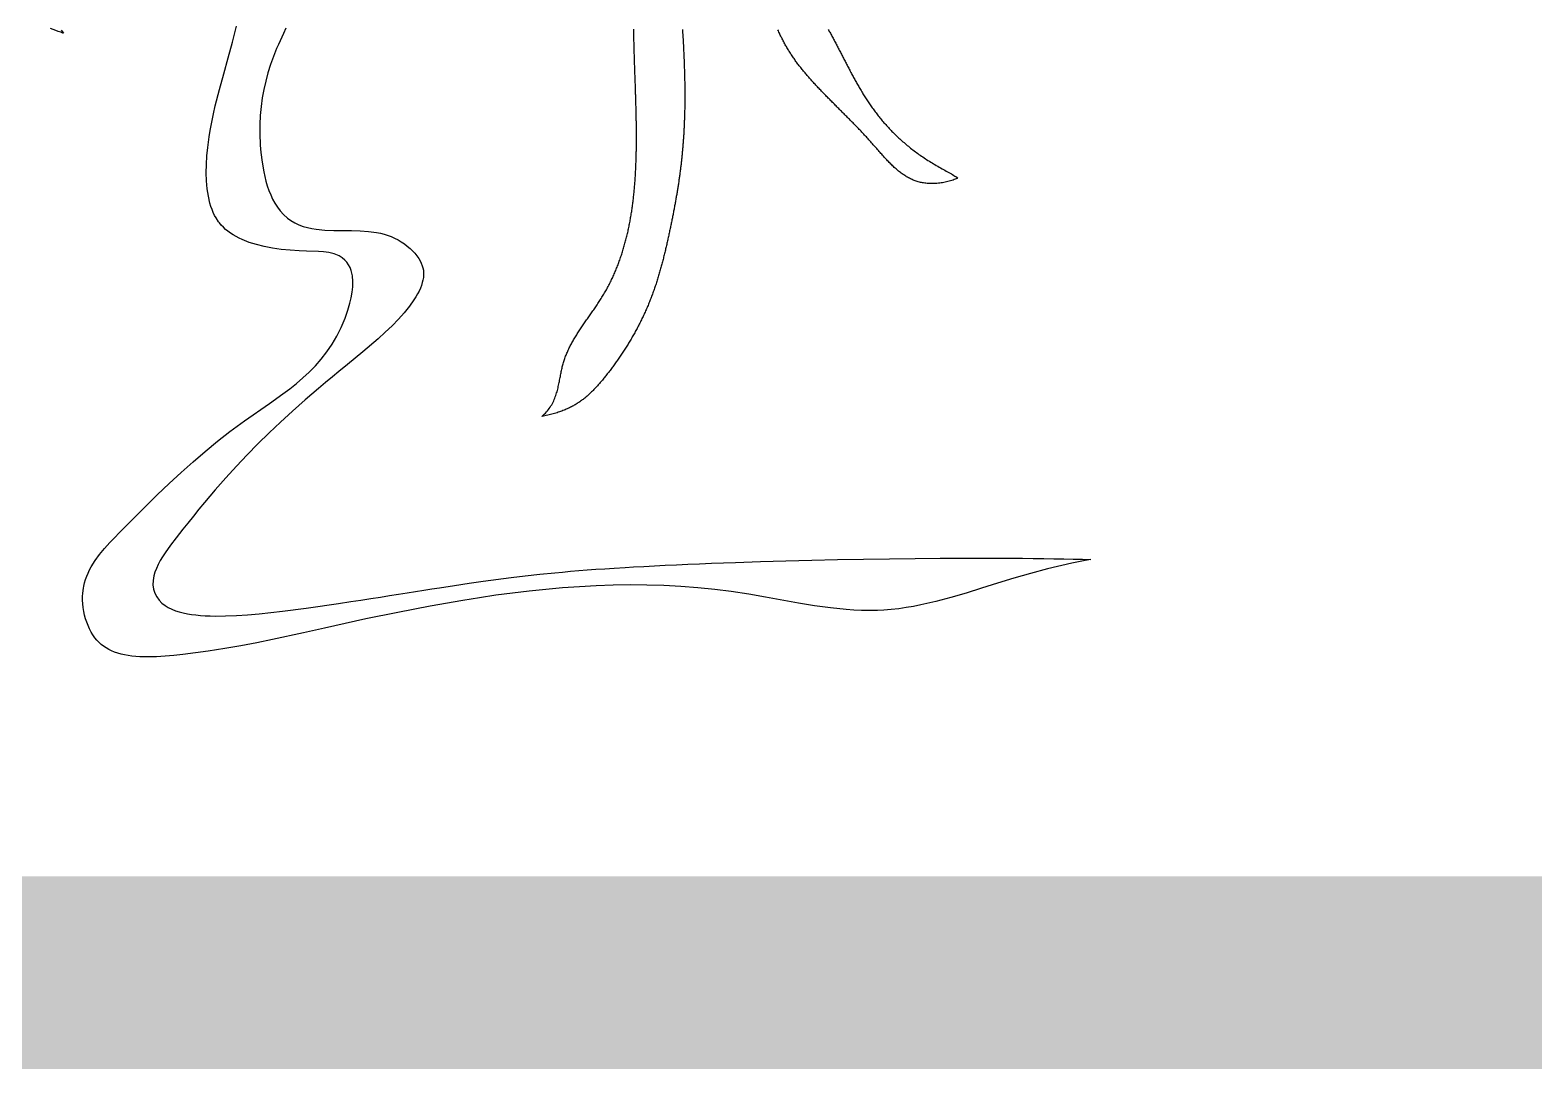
# Model space of a CAD drawing. Extents: x 4283 to 40403, y 1134 to 1764.
# Drawn here: x 4418.16 to 4423.68, y 1473.81 to 1477.62 of the extents above; entities that cross this region are included whole.
import ezdxf

# ---------------------------------------------------------------- set-up
doc = ezdxf.new("R2010")
doc.units = 0
doc.layers.add('PUB_TITLE', color=4, linetype='Continuous')
doc.layers.add('华泽绵阳图框', color=7, linetype='Continuous')

# ---------------------------------------------------------------- blocks, each defined once
blk = doc.blocks.new('fd')
for points in [[(-174553.34, -78989.16), (-174553.16, -78989.49), (-174552.97, -78989.82), (-174552.78, -78990.15), (-174552.6, -78990.48), (-174552.41, -78990.82), (-174552.23, -78991.15), (-174552.05, -78991.48), (-174551.87, -78991.82), (-174551.69, -78992.15), (-174551.51, -78992.49), (-174551.33, -78992.82), (-174551.15, -78993.16), (-174550.97, -78993.49), (-174550.8, -78993.83), (-174550.62, -78994.17), (-174550.44, -78994.51), (-174550.27, -78994.85), (-174550.09, -78995.18), (-174549.91, -78995.52), (-174549.74, -78995.86), (-174549.56, -78996.2), (-174549.39, -78996.54), (-174549.21, -78996.88), (-174549.04, -78997.23), (-174548.86, -78997.57), (-174548.69, -78997.91), (-174548.51, -78998.25), (-174548.34, -78998.59), (-174548.16, -78998.94), (-174547.98, -78999.28), (-174547.81, -78999.62), (-174547.63, -78999.97), (-174547.45, -79000.31), (-174547.28, -79000.65), (-174547.1, -79001), (-174546.92, -79001.34), (-174546.74, -79001.69), (-174546.56, -79002.03), (-174546.38, -79002.38), (-174546.2, -79002.72), (-174546.02, -79003.07), (-174545.84, -79003.41), (-174545.65, -79003.76), (-174545.47, -79004.1), (-174545.29, -79004.45), (-174545.1, -79004.8), (-174544.91, -79005.14), (-174544.72, -79005.49), (-174544.54, -79005.83), (-174544.34, -79006.18), (-174544.15, -79006.53), (-174543.96, -79006.87), (-174543.77, -79007.22), (-174543.57, -79007.56), (-174543.37, -79007.91), (-174543.18, -79008.26), (-174542.98, -79008.6), (-174542.77, -79008.95), (-174542.57, -79009.29), (-174542.37, -79009.64), (-174542.16, -79009.98), (-174541.95, -79010.33), (-174541.74, -79010.68), (-174541.53, -79011.02), (-174541.32, -79011.37), (-174541.1, -79011.71), (-174540.88, -79012.05), (-174540.66, -79012.4), (-174540.44, -79012.74), (-174540.22, -79013.09), (-174539.99, -79013.43), (-174539.76, -79013.77), (-174539.53, -79014.11), (-174539.3, -79014.46), (-174539.07, -79014.8), (-174538.83, -79015.14), (-174538.59, -79015.48), (-174538.35, -79015.82), (-174538.1, -79016.16), (-174537.85, -79016.5), (-174537.6, -79016.84), (-174537.35, -79017.18), (-174537.09, -79017.52), (-174536.84, -79017.86), (-174536.58, -79018.19), (-174536.31, -79018.53), (-174536.04, -79018.87), (-174535.77, -79019.2), (-174535.5, -79019.54), (-174535.23, -79019.87), (-174534.95, -79020.2), (-174534.66, -79020.54), (-174534.38, -79020.87), (-174534.09, -79021.2), (-174533.8, -79021.53), (-174533.5, -79021.86), (-174533.21, -79022.19), (-174532.9, -79022.52), (-174532.6, -79022.85), (-174532.29, -79023.18), (-174531.98, -79023.5), (-174531.66, -79023.83), (-174531.34, -79024.15), (-174531.02, -79024.48), (-174530.69, -79024.8), (-174530.36, -79025.12), (-174530.03, -79025.44), (-174529.69, -79025.76), (-174529.35, -79026.08), (-174529, -79026.4), (-174528.65, -79026.72), (-174528.3, -79027.03), (-174527.94, -79027.35), (-174527.58, -79027.66), (-174527.21, -79027.97), (-174526.84, -79028.29), (-174526.47, -79028.6), (-174526.09, -79028.91), (-174525.71, -79029.21), (-174525.32, -79029.52), (-174524.93, -79029.83), (-174524.53, -79030.13), (-174524.13, -79030.44), (-174523.73, -79030.74), (-174523.32, -79031.04), (-174522.91, -79031.34), (-174522.49, -79031.64), (-174522.07, -79031.94), (-174521.64, -79032.23), (-174521.21, -79032.53), (-174520.77, -79032.82), (-174520.33, -79033.12), (-174519.88, -79033.41), (-174519.43, -79033.7), (-174518.97, -79033.98), (-174518.51, -79034.27), (-174518.04, -79034.56), (-174517.57, -79034.84), (-174517.09, -79035.12), (-174516.61, -79035.41), (-174516.13, -79035.69), (-174515.64, -79035.96), (-174515.14, -79036.24), (-174514.66, -79036.51), (-174514.17, -79036.78), (-174513.69, -79037.04), (-174513.22, -79037.3), (-174512.76, -79037.56), (-174512.31, -79037.81), (-174511.87, -79038.06), (-174511.45, -79038.3), (-174511.05, -79038.54), (-174510.67, -79038.78), (-174510.31, -79039), (-174509.98, -79039.22), (-174509.68, -79039.43), (-174509.41, -79039.63), (-174509.55, -79039.79), (-174509.85, -79039.93), (-174510.19, -79040.08), (-174510.55, -79040.22), (-174510.93, -79040.36), (-174511.33, -79040.5), (-174511.76, -79040.63), (-174512.19, -79040.75), (-174512.64, -79040.87), (-174513.1, -79040.98), (-174513.57, -79041.09), (-174514.04, -79041.18), (-174514.51, -79041.27), (-174514.98, -79041.35), (-174515.45, -79041.41), (-174515.91, -79041.47), (-174516.37, -79041.51), (-174516.82, -79041.55), (-174517.26, -79041.57), (-174517.69, -79041.59), (-174518.12, -79041.59), (-174518.53, -79041.59), (-174518.94, -79041.58), (-174519.35, -79041.55), (-174519.74, -79041.52), (-174520.14, -79041.48), (-174520.52, -79041.43), (-174520.9, -79041.37), (-174521.27, -79041.31), (-174521.64, -79041.23), (-174522, -79041.15), (-174522.36, -79041.06), (-174522.72, -79040.97), (-174523.06, -79040.86), (-174523.41, -79040.75), (-174523.75, -79040.63), (-174524.09, -79040.5), (-174524.42, -79040.37), (-174524.75, -79040.22), (-174525.08, -79040.08), (-174525.4, -79039.92), (-174525.73, -79039.76), (-174526.05, -79039.59), (-174526.36, -79039.41), (-174526.68, -79039.23), (-174526.99, -79039.04), (-174527.3, -79038.85), (-174527.6, -79038.65), (-174527.91, -79038.44), (-174528.21, -79038.23), (-174528.51, -79038.01), (-174528.82, -79037.78), (-174529.11, -79037.55), (-174529.41, -79037.31), (-174529.71, -79037.07), (-174530, -79036.82), (-174530.29, -79036.57), (-174530.59, -79036.31), (-174530.88, -79036.05), (-174531.17, -79035.78), (-174531.45, -79035.51), (-174531.74, -79035.23), (-174532.03, -79034.95), (-174532.32, -79034.67), (-174532.6, -79034.38), (-174532.89, -79034.08), (-174533.17, -79033.79), (-174533.45, -79033.49), (-174533.74, -79033.18), (-174534.02, -79032.88), (-174534.3, -79032.57), (-174534.59, -79032.26), (-174534.87, -79031.94), (-174535.15, -79031.62), (-174535.44, -79031.3), (-174535.72, -79030.98), (-174536.01, -79030.66), (-174536.29, -79030.33), (-174536.58, -79030.01), (-174536.86, -79029.68), (-174537.15, -79029.35), (-174537.44, -79029.02), (-174537.73, -79028.69), (-174538.02, -79028.36), (-174538.31, -79028.03), (-174538.6, -79027.7), (-174538.9, -79027.37), (-174539.19, -79027.03), (-174539.49, -79026.7), (-174539.78, -79026.38), (-174540.08, -79026.05), (-174540.38, -79025.72), (-174540.68, -79025.4), (-174540.98, -79025.07), (-174541.28, -79024.75), (-174541.58, -79024.43), (-174541.88, -79024.11), (-174542.18, -79023.79), (-174542.49, -79023.47), (-174542.79, -79023.15), (-174543.09, -79022.84), (-174543.39, -79022.52), (-174543.7, -79022.21), (-174544, -79021.89), (-174544.3, -79021.58), (-174544.61, -79021.27), (-174544.91, -79020.96), (-174545.21, -79020.65), (-174545.52, -79020.34), (-174545.82, -79020.03), (-174546.13, -79019.72), (-174546.43, -79019.42), (-174546.73, -79019.11), (-174547.04, -79018.8), (-174547.34, -79018.5), (-174547.64, -79018.2), (-174547.94, -79017.89), (-174548.25, -79017.59), (-174548.55, -79017.29), (-174548.85, -79016.99), (-174549.15, -79016.68), (-174549.45, -79016.38), (-174549.75, -79016.08), (-174550.05, -79015.78), (-174550.35, -79015.49), (-174550.65, -79015.19), (-174550.94, -79014.89), (-174551.24, -79014.59), (-174551.54, -79014.29), (-174551.83, -79014), (-174552.13, -79013.7), (-174552.42, -79013.4), (-174552.72, -79013.11), (-174553.01, -79012.81), (-174553.3, -79012.51), (-174553.59, -79012.22), (-174553.88, -79011.92), (-174554.17, -79011.63), (-174554.46, -79011.33), (-174554.74, -79011.04), (-174555.03, -79010.74), (-174555.31, -79010.45), (-174555.6, -79010.15), (-174555.88, -79009.86), (-174556.16, -79009.56), (-174556.44, -79009.27), (-174556.72, -79008.98), (-174556.99, -79008.68), (-174557.27, -79008.39), (-174557.54, -79008.09), (-174557.82, -79007.8), (-174558.09, -79007.5), (-174558.36, -79007.2), (-174558.62, -79006.91), (-174558.89, -79006.61), (-174559.16, -79006.32), (-174559.42, -79006.02), (-174559.68, -79005.72), (-174559.94, -79005.43), (-174560.2, -79005.13), (-174560.46, -79004.83), (-174560.71, -79004.54), (-174560.96, -79004.24), (-174561.21, -79003.94), (-174561.46, -79003.64), (-174561.71, -79003.34), (-174561.96, -79003.04), (-174562.2, -79002.74), (-174562.44, -79002.44), (-174562.68, -79002.14), (-174562.92, -79001.84), (-174563.15, -79001.54), (-174563.38, -79001.23), (-174563.61, -79000.93), (-174563.84, -79000.63), (-174564.07, -79000.32), (-174564.29, -79000.02), (-174564.51, -78999.71), (-174564.73, -78999.4), (-174564.95, -78999.1), (-174565.17, -78998.79), (-174565.38, -78998.48), (-174565.59, -78998.17), (-174565.79, -78997.86), (-174566, -78997.55), (-174566.2, -78997.24), (-174566.4, -78996.93), (-174566.6, -78996.61), (-174566.79, -78996.3), (-174566.98, -78995.98), (-174567.17, -78995.67), (-174567.36, -78995.35), (-174567.55, -78995.03), (-174567.73, -78994.71), (-174567.91, -78994.39), (-174568.09, -78994.06), (-174568.26, -78993.74), (-174568.44, -78993.41), (-174568.61, -78993.08), (-174568.78, -78992.75), (-174568.95, -78992.42), (-174569.12, -78992.08), (-174569.28, -78991.75), (-174569.45, -78991.41), (-174569.61, -78991.07), (-174569.77, -78990.73), (-174569.94, -78990.39), (-174570.1, -78990.05), (-174570.26, -78989.7), (-174570.42, -78989.36)], [(-174602.87, -78989.24), (-174602.84, -78989.77), (-174602.81, -78990.31), (-174602.77, -78990.84), (-174602.74, -78991.37), (-174602.71, -78991.9), (-174602.68, -78992.43), (-174602.65, -78992.95), (-174602.62, -78993.47), (-174602.59, -78993.98), (-174602.56, -78994.5), (-174602.54, -78995.01), (-174602.51, -78995.51), (-174602.49, -78996.02), (-174602.46, -78996.52), (-174602.44, -78997.02), (-174602.41, -78997.52), (-174602.39, -78998.01), (-174602.37, -78998.5), (-174602.35, -78998.99), (-174602.33, -78999.48), (-174602.31, -78999.96), (-174602.29, -79000.44), (-174602.27, -79000.92), (-174602.26, -79001.4), (-174602.24, -79001.87), (-174602.23, -79002.34), (-174602.21, -79002.81), (-174602.2, -79003.28), (-174602.18, -79003.74), (-174602.17, -79004.21), (-174602.16, -79004.67), (-174602.15, -79005.12), (-174602.14, -79005.58), (-174602.13, -79006.03), (-174602.12, -79006.48), (-174602.11, -79006.93), (-174602.1, -79007.38), (-174602.1, -79007.82), (-174602.09, -79008.26), (-174602.09, -79008.7), (-174602.08, -79009.14), (-174602.08, -79009.58), (-174602.07, -79010.01), (-174602.07, -79010.44), (-174602.07, -79010.87), (-174602.07, -79011.3), (-174602.07, -79011.73), (-174602.07, -79012.15), (-174602.07, -79012.57), (-174602.07, -79012.99), (-174602.07, -79013.41), (-174602.08, -79013.83), (-174602.08, -79014.24), (-174602.09, -79014.66), (-174602.09, -79015.07), (-174602.1, -79015.48), (-174602.1, -79015.89), (-174602.11, -79016.29), (-174602.12, -79016.7), (-174602.13, -79017.1), (-174602.14, -79017.5), (-174602.15, -79017.9), (-174602.16, -79018.3), (-174602.17, -79018.7), (-174602.18, -79019.09), (-174602.2, -79019.49), (-174602.21, -79019.88), (-174602.23, -79020.27), (-174602.24, -79020.66), (-174602.26, -79021.05), (-174602.27, -79021.43), (-174602.29, -79021.82), (-174602.31, -79022.2), (-174602.33, -79022.59), (-174602.35, -79022.97), (-174602.37, -79023.35), (-174602.39, -79023.73), (-174602.41, -79024.11), (-174602.43, -79024.49), (-174602.45, -79024.86), (-174602.48, -79025.24), (-174602.5, -79025.61), (-174602.52, -79025.98), (-174602.55, -79026.36), (-174602.58, -79026.73), (-174602.6, -79027.1), (-174602.63, -79027.46), (-174602.66, -79027.83), (-174602.69, -79028.2), (-174602.72, -79028.57), (-174602.75, -79028.93), (-174602.78, -79029.3), (-174602.81, -79029.66), (-174602.84, -79030.02), (-174602.87, -79030.39), (-174602.91, -79030.75), (-174602.94, -79031.11), (-174602.97, -79031.47), (-174603.01, -79031.83), (-174603.04, -79032.19), (-174603.08, -79032.55), (-174603.12, -79032.9), (-174603.16, -79033.26), (-174603.2, -79033.62), (-174603.23, -79033.97), (-174603.27, -79034.33), (-174603.31, -79034.68), (-174603.36, -79035.04), (-174603.4, -79035.39), (-174603.44, -79035.75), (-174603.48, -79036.1), (-174603.53, -79036.46), (-174603.57, -79036.81), (-174603.62, -79037.16), (-174603.66, -79037.51), (-174603.71, -79037.87), (-174603.75, -79038.22), (-174603.8, -79038.57), (-174603.85, -79038.92), (-174603.9, -79039.27), (-174603.95, -79039.63), (-174604, -79039.98), (-174604.05, -79040.33), (-174604.1, -79040.68), (-174604.15, -79041.03), (-174604.21, -79041.38), (-174604.26, -79041.74), (-174604.31, -79042.09), (-174604.37, -79042.44), (-174604.42, -79042.79), (-174604.48, -79043.14), (-174604.54, -79043.5), (-174604.59, -79043.85), (-174604.65, -79044.2), (-174604.71, -79044.55), (-174604.77, -79044.91), (-174604.83, -79045.26), (-174604.89, -79045.61), (-174604.95, -79045.97), (-174605.01, -79046.32), (-174605.07, -79046.68), (-174605.13, -79047.03), (-174605.2, -79047.39), (-174605.26, -79047.74), (-174605.33, -79048.1), (-174605.39, -79048.46), (-174605.46, -79048.82), (-174605.52, -79049.18), (-174605.59, -79049.53), (-174605.66, -79049.89), (-174605.73, -79050.25), (-174605.79, -79050.61), (-174605.86, -79050.98), (-174605.93, -79051.34), (-174606, -79051.7), (-174606.08, -79052.07), (-174606.15, -79052.43), (-174606.22, -79052.8), (-174606.29, -79053.16), (-174606.37, -79053.53), (-174606.44, -79053.9), (-174606.52, -79054.27), (-174606.59, -79054.64), (-174606.67, -79055.01), (-174606.74, -79055.38), (-174606.82, -79055.75), (-174606.9, -79056.13), (-174606.98, -79056.5), (-174607.06, -79056.88), (-174607.14, -79057.25), (-174607.22, -79057.63), (-174607.3, -79058.01), (-174607.38, -79058.39), (-174607.46, -79058.77), (-174607.54, -79059.15), (-174607.63, -79059.54), (-174607.71, -79059.92), (-174607.8, -79060.3), (-174607.88, -79060.69), (-174607.97, -79061.08), (-174608.05, -79061.46), (-174608.14, -79061.85), (-174608.23, -79062.24), (-174608.32, -79062.63), (-174608.41, -79063.02), (-174608.5, -79063.41), (-174608.59, -79063.8), (-174608.68, -79064.19), (-174608.78, -79064.58), (-174608.87, -79064.97), (-174608.97, -79065.36), (-174609.06, -79065.75), (-174609.16, -79066.15), (-174609.26, -79066.54), (-174609.36, -79066.93), (-174609.46, -79067.33), (-174609.56, -79067.72), (-174609.66, -79068.12), (-174609.76, -79068.51), (-174609.87, -79068.91), (-174609.97, -79069.3), (-174610.08, -79069.7), (-174610.19, -79070.09), (-174610.3, -79070.48), (-174610.41, -79070.88), (-174610.52, -79071.27), (-174610.63, -79071.67), (-174610.75, -79072.06), (-174610.86, -79072.46), (-174610.98, -79072.85), (-174611.1, -79073.25), (-174611.22, -79073.64), (-174611.34, -79074.04), (-174611.46, -79074.43), (-174611.59, -79074.82), (-174611.71, -79075.22), (-174611.84, -79075.61), (-174611.97, -79076), (-174612.1, -79076.39), (-174612.23, -79076.78), (-174612.37, -79077.17), (-174612.5, -79077.57), (-174612.64, -79077.96), (-174612.78, -79078.34), (-174612.92, -79078.73), (-174613.06, -79079.12), (-174613.2, -79079.51), (-174613.35, -79079.9), (-174613.49, -79080.28), (-174613.64, -79080.67), (-174613.79, -79081.05), (-174613.95, -79081.44), (-174614.1, -79081.82), (-174614.26, -79082.2), (-174614.41, -79082.59), (-174614.57, -79082.97), (-174614.74, -79083.35), (-174614.9, -79083.73), (-174615.06, -79084.11), (-174615.23, -79084.49), (-174615.4, -79084.87), (-174615.57, -79085.24), (-174615.74, -79085.62), (-174615.92, -79086), (-174616.09, -79086.37), (-174616.27, -79086.75), (-174616.45, -79087.12), (-174616.63, -79087.49), (-174616.81, -79087.87), (-174616.99, -79088.24), (-174617.17, -79088.61), (-174617.36, -79088.98), (-174617.55, -79089.35), (-174617.74, -79089.72), (-174617.93, -79090.08), (-174618.12, -79090.45), (-174618.31, -79090.81), (-174618.51, -79091.18), (-174618.7, -79091.54), (-174618.9, -79091.9), (-174619.1, -79092.26), (-174619.3, -79092.62), (-174619.5, -79092.98), (-174619.71, -79093.34), (-174619.91, -79093.7), (-174620.11, -79094.05), (-174620.32, -79094.41), (-174620.53, -79094.76), (-174620.74, -79095.11), (-174620.95, -79095.46), (-174621.16, -79095.81), (-174621.37, -79096.16), (-174621.59, -79096.51), (-174621.8, -79096.86), (-174622.02, -79097.2), (-174622.23, -79097.55), (-174622.45, -79097.89), (-174622.67, -79098.23), (-174622.89, -79098.57), (-174623.11, -79098.91), (-174623.33, -79099.24), (-174623.55, -79099.58), (-174623.78, -79099.91), (-174624, -79100.25), (-174624.23, -79100.58), (-174624.45, -79100.91), (-174624.68, -79101.24), (-174624.91, -79101.56), (-174625.14, -79101.89), (-174625.37, -79102.21), (-174625.6, -79102.53), (-174625.83, -79102.86), (-174626.06, -79103.17), (-174626.29, -79103.49), (-174626.52, -79103.81), (-174626.76, -79104.12), (-174626.99, -79104.44), (-174627.23, -79104.75), (-174627.46, -79105.06), (-174627.7, -79105.36), (-174627.93, -79105.67), (-174628.17, -79105.97), (-174628.41, -79106.28), (-174628.65, -79106.58), (-174628.88, -79106.88), (-174629.12, -79107.17), (-174629.36, -79107.47), (-174629.6, -79107.76), (-174629.84, -79108.06), (-174630.08, -79108.35), (-174630.32, -79108.63), (-174630.56, -79108.92), (-174630.8, -79109.2), (-174631.05, -79109.48), (-174631.29, -79109.76), (-174631.53, -79110.03), (-174631.77, -79110.31), (-174632.01, -79110.57), (-174632.26, -79110.84), (-174632.5, -79111.1), (-174632.75, -79111.36), (-174632.99, -79111.62), (-174633.24, -79111.88), (-174633.49, -79112.13), (-174633.74, -79112.38), (-174633.99, -79112.62), (-174634.25, -79112.86), (-174634.5, -79113.1), (-174634.76, -79113.34), (-174635.02, -79113.58), (-174635.29, -79113.81), (-174635.55, -79114.03), (-174635.82, -79114.26), (-174636.09, -79114.48), (-174636.36, -79114.7), (-174636.64, -79114.92), (-174636.92, -79115.13), (-174637.21, -79115.34), (-174637.49, -79115.55), (-174637.79, -79115.75), (-174638.08, -79115.95), (-174638.38, -79116.15), (-174638.68, -79116.35), (-174638.99, -79116.54), (-174639.3, -79116.73), (-174639.62, -79116.91), (-174639.94, -79117.1), (-174640.27, -79117.28), (-174640.6, -79117.45), (-174640.94, -79117.63), (-174641.29, -79117.8), (-174641.64, -79117.97), (-174641.99, -79118.13), (-174642.35, -79118.29), (-174642.72, -79118.45), (-174643.1, -79118.61), (-174643.48, -79118.76), (-174643.87, -79118.91), (-174644.26, -79119.05), (-174644.67, -79119.19), (-174645.08, -79119.33), (-174645.5, -79119.47), (-174645.92, -79119.6), (-174646.36, -79119.73), (-174646.8, -79119.85), (-174647.25, -79119.97), (-174647.71, -79120.09), (-174648.17, -79120.2), (-174648.65, -79120.31), (-174649.13, -79120.42), (-174649.63, -79120.52), (-174650.13, -79120.61), (-174650.64, -79120.71), (-174650.23, -79120.35), (-174649.83, -79119.98), (-174649.45, -79119.6), (-174649.09, -79119.21), (-174648.75, -79118.81), (-174648.42, -79118.41), (-174648.12, -79118), (-174647.83, -79117.58), (-174647.56, -79117.15), (-174647.3, -79116.73), (-174647.07, -79116.29), (-174646.84, -79115.86), (-174646.63, -79115.42), (-174646.44, -79114.98), (-174646.25, -79114.54), (-174646.08, -79114.09), (-174645.92, -79113.65), (-174645.77, -79113.21), (-174645.63, -79112.76), (-174645.5, -79112.32), (-174645.38, -79111.87), (-174645.26, -79111.43), (-174645.16, -79110.99), (-174645.05, -79110.55), (-174644.95, -79110.11), (-174644.86, -79109.68), (-174644.77, -79109.24), (-174644.69, -79108.81), (-174644.6, -79108.38), (-174644.52, -79107.96), (-174644.44, -79107.53), (-174644.36, -79107.11), (-174644.29, -79106.7), (-174644.21, -79106.29), (-174644.13, -79105.88), (-174644.05, -79105.47), (-174643.97, -79105.08), (-174643.88, -79104.68), (-174643.79, -79104.29), (-174643.71, -79103.91), (-174643.61, -79103.53), (-174643.51, -79103.16), (-174643.41, -79102.79), (-174643.31, -79102.43), (-174643.19, -79102.06), (-174643.08, -79101.7), (-174642.96, -79101.34), (-174642.83, -79100.98), (-174642.7, -79100.62), (-174642.56, -79100.27), (-174642.42, -79099.91), (-174642.28, -79099.56), (-174642.13, -79099.2), (-174641.98, -79098.85), (-174641.82, -79098.5), (-174641.66, -79098.15), (-174641.49, -79097.8), (-174641.32, -79097.46), (-174641.15, -79097.11), (-174640.97, -79096.77), (-174640.79, -79096.42), (-174640.61, -79096.08), (-174640.42, -79095.73), (-174640.23, -79095.39), (-174640.04, -79095.05), (-174639.84, -79094.71), (-174639.64, -79094.37), (-174639.44, -79094.03), (-174639.23, -79093.69), (-174639.02, -79093.35), (-174638.81, -79093.01), (-174638.6, -79092.67), (-174638.38, -79092.33), (-174638.17, -79091.99), (-174637.95, -79091.65), (-174637.72, -79091.31), (-174637.5, -79090.97), (-174637.27, -79090.64), (-174637.05, -79090.3), (-174636.82, -79089.96), (-174636.59, -79089.62), (-174636.36, -79089.28), (-174636.12, -79088.94), (-174635.89, -79088.6), (-174635.65, -79088.26), (-174635.42, -79087.92), (-174635.18, -79087.58), (-174634.94, -79087.24), (-174634.7, -79086.9), (-174634.46, -79086.56), (-174634.23, -79086.22), (-174633.99, -79085.87), (-174633.75, -79085.53), (-174633.51, -79085.18), (-174633.27, -79084.84), (-174633.03, -79084.49), (-174632.79, -79084.14), (-174632.55, -79083.79), (-174632.32, -79083.44), (-174632.08, -79083.09), (-174631.84, -79082.74), (-174631.61, -79082.38), (-174631.37, -79082.03), (-174631.14, -79081.67), (-174630.91, -79081.31), (-174630.68, -79080.95), (-174630.45, -79080.59), (-174630.23, -79080.23), (-174630, -79079.86), (-174629.78, -79079.49), (-174629.56, -79079.13), (-174629.34, -79078.76), (-174629.13, -79078.38), (-174628.92, -79078.01), (-174628.71, -79077.64), (-174628.5, -79077.26), (-174628.3, -79076.88), (-174628.1, -79076.51), (-174627.9, -79076.13), (-174627.7, -79075.75), (-174627.51, -79075.37), (-174627.32, -79074.99), (-174627.13, -79074.6), (-174626.94, -79074.22), (-174626.76, -79073.83), (-174626.58, -79073.45), (-174626.4, -79073.06), (-174626.23, -79072.67), (-174626.06, -79072.28), (-174625.89, -79071.9), (-174625.72, -79071.5), (-174625.55, -79071.11), (-174625.39, -79070.72), (-174625.23, -79070.33), (-174625.07, -79069.93), (-174624.92, -79069.54), (-174624.76, -79069.14), (-174624.61, -79068.74), (-174624.46, -79068.35), (-174624.32, -79067.95), (-174624.18, -79067.55), (-174624.03, -79067.15), (-174623.89, -79066.75), (-174623.76, -79066.34), (-174623.62, -79065.94), (-174623.49, -79065.54), (-174623.36, -79065.13), (-174623.23, -79064.73), (-174623.11, -79064.32), (-174622.98, -79063.92), (-174622.86, -79063.51), (-174622.74, -79063.1), (-174622.62, -79062.69), (-174622.51, -79062.28), (-174622.4, -79061.87), (-174622.29, -79061.46), (-174622.18, -79061.05), (-174622.07, -79060.64), (-174621.96, -79060.23), (-174621.86, -79059.82), (-174621.76, -79059.4), (-174621.66, -79058.99), (-174621.56, -79058.57), (-174621.47, -79058.16), (-174621.37, -79057.74), (-174621.28, -79057.32), (-174621.19, -79056.91), (-174621.11, -79056.49), (-174621.02, -79056.07), (-174620.93, -79055.65), (-174620.85, -79055.23), (-174620.77, -79054.81), (-174620.69, -79054.39), (-174620.62, -79053.97), (-174620.54, -79053.55), (-174620.47, -79053.13), (-174620.39, -79052.71), (-174620.32, -79052.29), (-174620.25, -79051.86), (-174620.19, -79051.44), (-174620.12, -79051.02), (-174620.06, -79050.59), (-174620, -79050.17), (-174619.93, -79049.74), (-174619.88, -79049.32), (-174619.82, -79048.89), (-174619.76, -79048.47), (-174619.71, -79048.04), (-174619.65, -79047.62), (-174619.6, -79047.19), (-174619.55, -79046.76), (-174619.5, -79046.33), (-174619.45, -79045.91), (-174619.41, -79045.48), (-174619.36, -79045.05), (-174619.32, -79044.62), (-174619.28, -79044.19), (-174619.24, -79043.76), (-174619.2, -79043.33), (-174619.16, -79042.91), (-174619.12, -79042.48), (-174619.09, -79042.05), (-174619.05, -79041.62), (-174619.02, -79041.19), (-174618.99, -79040.75), (-174618.96, -79040.32), (-174618.93, -79039.89), (-174618.9, -79039.46), (-174618.87, -79039.03), (-174618.84, -79038.6), (-174618.82, -79038.17), (-174618.8, -79037.74), (-174618.77, -79037.31), (-174618.75, -79036.88), (-174618.73, -79036.44), (-174618.71, -79036.01), (-174618.69, -79035.58), (-174618.67, -79035.15), (-174618.66, -79034.72), (-174618.64, -79034.28), (-174618.63, -79033.85), (-174618.61, -79033.42), (-174618.6, -79032.99), (-174618.59, -79032.56), (-174618.58, -79032.13), (-174618.57, -79031.69), (-174618.56, -79031.26), (-174618.55, -79030.83), (-174618.54, -79030.4), (-174618.53, -79029.97), (-174618.53, -79029.54), (-174618.52, -79029.1), (-174618.51, -79028.67), (-174618.51, -79028.24), (-174618.51, -79027.81), (-174618.5, -79027.38), (-174618.5, -79026.95), (-174618.5, -79026.52), (-174618.5, -79026.09), (-174618.5, -79025.66), (-174618.5, -79025.23), (-174618.5, -79024.8), (-174618.5, -79024.37), (-174618.51, -79023.94), (-174618.51, -79023.51), (-174618.51, -79023.08), (-174618.52, -79022.65), (-174618.52, -79022.22), (-174618.52, -79021.79), (-174618.53, -79021.36), (-174618.54, -79020.94), (-174618.54, -79020.51), (-174618.55, -79020.08), (-174618.56, -79019.65), (-174618.56, -79019.22), (-174618.57, -79018.8), (-174618.58, -79018.37), (-174618.59, -79017.94), (-174618.6, -79017.52), (-174618.61, -79017.09), (-174618.62, -79016.67), (-174618.63, -79016.24), (-174618.64, -79015.81), (-174618.65, -79015.39), (-174618.66, -79014.96), (-174618.67, -79014.54), (-174618.68, -79014.11), (-174618.69, -79013.69), (-174618.71, -79013.27), (-174618.72, -79012.84), (-174618.73, -79012.42), (-174618.74, -79011.99), (-174618.76, -79011.57), (-174618.77, -79011.15), (-174618.78, -79010.73), (-174618.8, -79010.3), (-174618.81, -79009.88), (-174618.83, -79009.46), (-174618.84, -79009.04), (-174618.85, -79008.62), (-174618.87, -79008.19), (-174618.88, -79007.77), (-174618.9, -79007.35), (-174618.91, -79006.93), (-174618.93, -79006.51), (-174618.94, -79006.09), (-174618.95, -79005.67), (-174618.97, -79005.25), (-174618.98, -79004.83), (-174619, -79004.41), (-174619.01, -79004), (-174619.03, -79003.58), (-174619.04, -79003.16), (-174619.05, -79002.74), (-174619.07, -79002.32), (-174619.08, -79001.91), (-174619.1, -79001.49), (-174619.11, -79001.07), (-174619.12, -79000.66), (-174619.14, -79000.24), (-174619.15, -78999.82), (-174619.17, -78999.41), (-174619.18, -78998.99), (-174619.19, -78998.58), (-174619.2, -78998.16), (-174619.22, -78997.75), (-174619.23, -78997.33), (-174619.24, -78996.92), (-174619.25, -78996.51), (-174619.26, -78996.09), (-174619.28, -78995.68), (-174619.29, -78995.27), (-174619.3, -78994.85), (-174619.31, -78994.44), (-174619.32, -78994.03), (-174619.33, -78993.62), (-174619.34, -78993.21), (-174619.35, -78992.79), (-174619.36, -78992.38), (-174619.36, -78991.97), (-174619.37, -78991.56), (-174619.38, -78991.15), (-174619.39, -78990.74), (-174619.39, -78990.33), (-174619.4, -78989.93), (-174619.41, -78989.52), (-174619.41, -78989.11)], [(-174813.95, -78989.37), (-174813.51, -78990.04), (-174813.25, -78990.46), (-174813.41, -78990.4), (-174814.16, -78990.15), (-174814.96, -78989.85), (-174815.82, -78989.53), (-174817.66, -78988.81)], [(-174737.68, -78988.7), (-174738.45, -78990.56), (-174740.15, -78994.26), (-174740.78, -78995.7), (-174741.87, -78998.39), (-174742.86, -79001.12), (-174743.74, -79003.9), (-174744.49, -79006.71), (-174745.13, -79009.56), (-174745.65, -79012.46), (-174746.05, -79015.41), (-174746.32, -79018.4), (-174746.47, -79021.45), (-174746.49, -79024.57), (-174746.33, -79028.47), (-174746.13, -79030.97), (-174745.74, -79034.25), (-174745.17, -79037.53), (-174744.42, -79040.72), (-174743.94, -79042.33), (-174743.41, -79043.87), (-174742.8, -79045.38), (-174742.13, -79046.84), (-174741.36, -79048.25), (-174740.51, -79049.6), (-174739.55, -79050.88), (-174738.46, -79052.09), (-174737.08, -79053.34), (-174735.97, -79054.14), (-174734.62, -79054.94), (-174733.2, -79055.6), (-174731.76, -79056.13), (-174730.29, -79056.54), (-174728.81, -79056.86), (-174727.29, -79057.11), (-174724.34, -79057.39), (-174721.33, -79057.51), (-174718.32, -79057.54), (-174715.34, -79057.56), (-174712.41, -79057.63), (-174709.56, -79057.82), (-174706.79, -79058.18), (-174705.52, -79058.43), (-174704.26, -79058.74), (-174702.84, -79059.18), (-174701.84, -79059.56), (-174700.67, -79060.09), (-174699.53, -79060.68), (-174698.43, -79061.33), (-174697.37, -79062.04), (-174696.37, -79062.8), (-174695.44, -79063.6), (-174694.58, -79064.43), (-174693.79, -79065.28), (-174693.1, -79066.14), (-174692.5, -79067), (-174691.99, -79067.85), (-174691.61, -79068.64), (-174691.29, -79069.48), (-174691.07, -79070.26), (-174690.92, -79071.05), (-174690.85, -79071.85), (-174690.85, -79072.66), (-174690.92, -79073.49), (-174691.06, -79074.36), (-174691.27, -79075.25), (-174691.56, -79076.17), (-174691.93, -79077.12), (-174692.37, -79078.1), (-174692.88, -79079.1), (-174693.47, -79080.12), (-174694.12, -79081.14), (-174695.66, -79083.3), (-174697.43, -79085.47), (-174699.41, -79087.67), (-174701.57, -79089.89), (-174703.89, -79092.11), (-174706.32, -79094.32), (-174711.45, -79098.73), (-174716.67, -79103.04), (-174719.63, -79105.47), (-174721.75, -79107.21), (-174724.18, -79109.24), (-174726.54, -79111.23), (-174728.83, -79113.18), (-174731.06, -79115.11), (-174735.34, -79118.89), (-174739.41, -79122.62), (-174743.33, -79126.32), (-174747.11, -79130.03), (-174750.79, -79133.79), (-174754.42, -79137.64), (-174758.02, -79141.6), (-174761.63, -79145.73), (-174765.29, -79150.04), (-174767.16, -79152.29), (-174769.05, -79154.59), (-174770.96, -79156.96), (-174772.67, -79159.09), (-174774.91, -79161.94), (-174776.87, -79164.53), (-174778.69, -79167.12), (-174779.54, -79168.44), (-174780.32, -79169.75), (-174781.03, -79171.06), (-174781.65, -79172.38), (-174782.16, -79173.71), (-174782.51, -79174.92), (-174782.78, -79176.52), (-174782.81, -79177.98), (-174782.61, -79179.42), (-174782.18, -79180.79), (-174781.54, -79182.07), (-174780.72, -79183.2), (-174779.76, -79184.17), (-174778.7, -79185), (-174777.58, -79185.69), (-174776.39, -79186.27), (-174775.15, -79186.76), (-174773.86, -79187.17), (-174772.52, -79187.51), (-174771.12, -79187.8), (-174769.68, -79188.03), (-174768.18, -79188.22), (-174766.62, -79188.36), (-174765.02, -79188.47), (-174763.37, -79188.53), (-174761.65, -79188.57), (-174758.14, -79188.54), (-174754.47, -79188.39), (-174750.66, -79188.15), (-174746.76, -79187.82), (-174742.79, -79187.42), (-174738.77, -79186.95), (-174730.76, -79185.91), (-174726.81, -79185.35), (-174722.95, -79184.78), (-174719.72, -79184.29), (-174715.59, -79183.67), (-174712.11, -79183.13), (-174708.76, -79182.62), (-174705.51, -79182.11), (-174702.38, -79181.62), (-174699.35, -79181.14), (-174696.4, -79180.68), (-174693.55, -79180.23), (-174690.78, -79179.8), (-174688.07, -79179.37), (-174685.44, -79178.96), (-174680.33, -79178.18), (-174675.4, -79177.44), (-174670.6, -79176.75), (-174661.07, -79175.48), (-174656.27, -79174.91), (-174651.33, -79174.36), (-174646.22, -79173.85), (-174643.59, -79173.61), (-174640.88, -79173.37), (-174638.1, -79173.14), (-174635.24, -79172.92), (-174632.29, -79172.7), (-174629.25, -79172.48), (-174626.1, -79172.28), (-174622.3, -79172.04), (-174619.47, -79171.88), (-174615.98, -79171.69), (-174612.39, -79171.5), (-174608.7, -79171.32), (-174604.91, -79171.14), (-174601.03, -79170.97), (-174597.08, -79170.81), (-174593.05, -79170.65), (-174584.8, -79170.35), (-174576.32, -79170.07), (-174567.69, -79169.82), (-174558.94, -79169.6), (-174550.13, -79169.4), (-174532.52, -79169.1), (-174523.84, -79169), (-174515.3, -79168.92), (-174506.95, -79168.88), (-174502.88, -79168.88), (-174498.86, -79168.88), (-174494.93, -79168.89), (-174491.08, -79168.91), (-174487.31, -79168.94), (-174483.64, -79168.97), (-174480.07, -79169.02), (-174476.61, -79169.08), (-174473.27, -79169.14), (-174470.05, -79169.22), (-174466.95, -79169.3), (-174464.1, -79169.39), (-174466.59, -79169.83), (-174470.56, -79170.61), (-174478.78, -79172.52), (-174484.63, -79174.1), (-174490.29, -79175.76), (-174495.81, -79177.45), (-174501.2, -79179.13), (-174506.48, -79180.75), (-174511.67, -79182.26), (-174516.78, -79183.63), (-174521.87, -79184.8), (-174524.37, -79185.29), (-174526.88, -79185.72), (-174529.39, -79186.08), (-174531.9, -79186.37), (-174534.42, -79186.58), (-174536.56, -79186.68), (-174539.48, -79186.73), (-174542.04, -79186.69), (-174544.63, -79186.57), (-174547.23, -79186.38), (-174552.58, -79185.82), (-174557.98, -79185.06), (-174563.47, -79184.16), (-174574.67, -79182.17), (-174580.35, -79181.19), (-174586.37, -79180.26), (-174591.86, -79179.55), (-174597.62, -79178.96), (-174603.39, -79178.52), (-174609.16, -79178.22), (-174614.92, -79178.05), (-174620.67, -79178.01), (-174626.41, -79178.1), (-174632.15, -79178.29), (-174637.87, -79178.6), (-174643.58, -79179.01), (-174649.27, -79179.52), (-174654.95, -79180.11), (-174660.61, -79180.79), (-174666.25, -79181.54), (-174671.86, -79182.37), (-174677.46, -79183.26), (-174688.56, -79185.2), (-174699.55, -79187.33), (-174710.41, -79189.58), (-174724.48, -79192.65), (-174731.69, -79194.26), (-174742.23, -79196.55), (-174747.53, -79197.64), (-174752.92, -79198.67), (-174758.4, -79199.63), (-174764.01, -79200.51), (-174772.66, -79201.64), (-174775.74, -79201.97), (-174778.71, -79202.23), (-174781.65, -79202.41), (-174784.53, -79202.47), (-174787.31, -79202.4), (-174789.96, -79202.17), (-174792.5, -79201.77), (-174793.64, -79201.51), (-174794.76, -79201.19), (-174795.84, -79200.83), (-174796.86, -79200.41), (-174797.82, -79199.95), (-174798.73, -79199.43), (-174799.58, -79198.86), (-174800.39, -79198.24), (-174801.1, -79197.59), (-174801.86, -79196.78), (-174802.54, -79195.94), (-174803.19, -79195.01), (-174803.79, -79194.02), (-174804.34, -79192.96), (-174804.85, -79191.84), (-174805.3, -79190.68), (-174805.69, -79189.48), (-174806.02, -79188.25), (-174806.29, -79187), (-174806.5, -79185.73), (-174806.64, -79184.47), (-174806.71, -79183.2), (-174806.71, -79181.96), (-174806.65, -79180.76), (-174806.44, -79179.06), (-174806.32, -79178.42), (-174806.05, -79177.27), (-174805.71, -79176.16), (-174805.32, -79175.06), (-174804.86, -79173.98), (-174804.34, -79172.91), (-174803.78, -79171.88), (-174802.43, -79169.74), (-174800.92, -79167.65), (-174799.23, -79165.59), (-174797.42, -79163.56), (-174792.64, -79158.62), (-174789.4, -79155.37), (-174785.35, -79151.35), (-174781.33, -79147.41), (-174777.3, -79143.56), (-174773.26, -79139.81), (-174769.19, -79136.16), (-174765.08, -79132.61), (-174760.91, -79129.17), (-174756.67, -79125.84), (-174751.73, -79122.21), (-174743.24, -79116.37), (-174738.65, -79113.1), (-174736.34, -79111.36), (-174734.08, -79109.55), (-174731.86, -79107.65), (-174729.7, -79105.63), (-174727.61, -79103.49), (-174725.61, -79101.22), (-174723.71, -79098.78), (-174721.93, -79096.19), (-174720.3, -79093.41), (-174718.81, -79090.45), (-174717.51, -79087.33), (-174716.91, -79085.66), (-174716.55, -79084.56), (-174715.87, -79082.19), (-174715.45, -79080.37), (-174715.12, -79078.53), (-174714.91, -79076.67), (-174714.87, -79074.81), (-174715.02, -79072.92), (-174715.44, -79071.12), (-174715.84, -79070.1), (-174716.33, -79069.16), (-174716.94, -79068.29), (-174717.59, -79067.57), (-174718.54, -79066.77), (-174719.54, -79066.15), (-174721.25, -79065.43), (-174723.04, -79064.99), (-174724.81, -79064.74), (-174726.57, -79064.61), (-174730.63, -79064.51), (-174733.09, -79064.43), (-174736.21, -79064.24), (-174739.24, -79063.93), (-174742.17, -79063.52), (-174744.97, -79062.99), (-174747.63, -79062.33), (-174750.13, -79061.55), (-174752.48, -79060.62), (-174753.53, -79060.13), (-174754.56, -79059.59), (-174755.53, -79059.02), (-174756.45, -79058.42), (-174757.32, -79057.79), (-174758.12, -79057.13), (-174758.87, -79056.44), (-174759.57, -79055.71), (-174760.23, -79054.92), (-174760.5, -79054.57), (-174761.35, -79053.26), (-174761.84, -79052.38), (-174762.3, -79051.42), (-174762.72, -79050.4), (-174763.1, -79049.34), (-174763.42, -79048.26), (-174763.98, -79045.85), (-174764.37, -79043.32), (-174764.6, -79040.67), (-174764.68, -79037.91), (-174764.63, -79035.07), (-174764.46, -79032.19), (-174764.18, -79029.29), (-174763.7, -79025.63), (-174763.36, -79023.52), (-174762.83, -79020.68), (-174762.25, -79017.88), (-174761.62, -79015.13), (-174760.23, -79009.63), (-174758.75, -79004.23), (-174757.24, -78998.85), (-174755.78, -78993.46), (-174754.45, -78988.06)]]:
    blk.add_lwpolyline(points)
blk = doc.blocks.new('dsdf')
blk.add_blockref('fd', (0, 0))

msp = doc.modelspace()

# ---------------------------------------------------------------- linework, layer by layer
at = {"layer": 'PUB_TITLE', "color": 7, "const_width": 0.5064}
msp.add_lwpolyline([(4300.211, 1474.1614), (4695.2338, 1474.1614), (4695.2391, 1488.9227), (4300.211, 1488.9227)], close=True, dxfattribs=at)
at = {"layer": '华泽绵阳图框', "color": 7, "const_width": 0.7071}
msp.add_lwpolyline([(4300.211, 1474.1614), (4695.4636, 1474.1614), (4695.4636, 1756.9896), (4300.211, 1756.9896)], close=True, dxfattribs=at)

# ---------------------------------------------------------------- block references
at = {"xscale": 0.0108, "yscale": 0.0108, "zscale": 0.0108}
msp.add_blockref('dsdf', (6306.2672, 2330.7072), dxfattribs=at)

doc.saveas('drawing.dxf')
